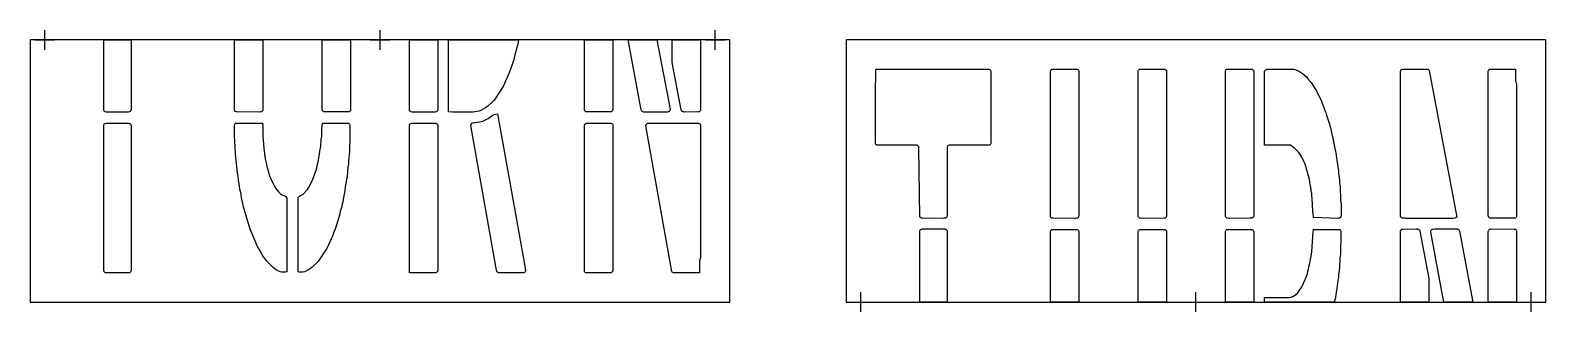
# Model space of a CAD drawing. Header units: inches. Extents: x 0 to 156, y -1 to 28.
import ezdxf

# ---------------------------------------------------------------- set-up
doc = ezdxf.new("R2010")
doc.units = ezdxf.units.IN
doc.header["$MEASUREMENT"] = 0
doc.layers.add('CUT', color=1, linetype='Continuous')
doc.layers.add('REG', color=5, linetype='Continuous')

msp = doc.modelspace()

# ---------------------------------------------------------------- linework, layer by layer
at = {"layer": 'CUT'}
for points in [[(7.59, 19.73), (7.58, 19.78), (7.57, 19.83), (7.57, 27), (10.37, 27), (10.37, 19.77), (10.33, 19.69), (10.28, 19.62), (10.19, 19.59), (10.09, 19.57), (7.83, 19.57), (7.79, 19.58), (7.74, 19.59), (7.69, 19.61), (7.65, 19.65), (7.62, 19.68)], [(23.93, 19.82), (23.92, 19.78), (23.91, 19.73), (23.89, 19.7), (23.87, 19.66), (23.83, 19.63), (23.8, 19.61), (23.76, 19.59), (23.72, 19.58), (23.62, 19.57), (21.27, 19.58), (21.18, 19.59), (21.1, 19.63), (21.06, 19.69), (21.02, 19.78), (21.02, 27), (23.93, 27)], [(30.1, 19.68), (30.08, 19.72), (30.06, 19.77), (30.05, 19.82), (30.05, 27), (32.96, 27), (32.96, 19.97), (32.95, 19.78), (32.95, 19.75), (32.93, 19.71), (32.91, 19.67), (32.88, 19.64), (32.85, 19.62), (32.81, 19.6), (32.77, 19.59), (32.73, 19.58), (30.3, 19.58), (30.26, 19.58), (30.21, 19.6), (30.17, 19.62), (30.13, 19.65)], [(41.95, 19.82), (41.94, 19.78), (41.93, 19.74), (41.91, 19.7), (41.88, 19.66), (41.85, 19.63), (41.82, 19.61), (41.78, 19.59), (41.74, 19.58), (41.64, 19.57), (39.31, 19.57), (39.21, 19.59), (39.13, 19.63), (39.08, 19.68), (39.04, 19.76), (39.04, 27), (41.95, 27)], [(50.18, 26.58), (49.88, 25.47), (49.82, 25.15), (49.77, 24.97), (49.31, 23.61), (48.68, 22.21), (47.87, 20.94), (47.71, 20.77), (47.1, 20.17), (46.86, 20), (46.39, 19.73), (46.16, 19.65), (45.79, 19.58), (45.6, 19.57), (43.46, 19.57), (43.04, 19.59), (43.04, 27), (50.25, 27)], [(57.07, 19.74), (57.06, 19.78), (57.06, 19.83), (57.06, 27), (59.96, 27), (59.96, 19.83), (59.93, 19.73), (59.87, 19.65), (59.8, 19.6), (59.69, 19.58), (57.31, 19.58), (57.26, 19.58), (57.22, 19.59), (57.18, 19.61), (57.15, 19.64), (57.12, 19.67), (57.09, 19.7)], [(65.86, 19.87), (65.86, 19.83), (65.86, 19.79), (65.85, 19.74), (65.83, 19.71), (65.81, 19.67), (65.78, 19.64), (65.74, 19.61), (65.7, 19.6), (65.65, 19.58), (65.55, 19.57), (63.14, 19.57), (63.06, 19.59), (63, 19.62), (62.94, 19.67), (62.91, 19.74), (62.89, 19.79), (61.53, 27), (64.51, 27)], [(69, 19.83), (68.99, 19.79), (68.98, 19.75), (68.96, 19.7), (68.94, 19.67), (68.9, 19.64), (68.87, 19.61), (68.83, 19.59), (68.78, 19.58), (68.74, 19.58), (67.33, 19.57), (67.27, 19.58), (67.2, 19.59), (67.13, 19.62), (67.08, 19.67), (67.04, 19.73), (67.02, 19.76), (67.01, 19.8), (66.09, 24.69), (66.09, 27), (69, 27)], [(98.63, 24), (98.69, 23.99), (98.75, 23.97), (98.81, 23.92), (98.85, 23.87), (98.88, 23.81), (98.89, 23.73), (98.89, 16.4), (98.88, 16.33), (98.85, 16.26), (98.8, 16.21), (98.74, 16.17), (98.71, 16.16), (98.67, 16.16), (94.65, 16.16), (94.58, 16.15), (94.51, 16.12), (94.46, 16.08), (94.41, 16.02), (94.38, 15.95), (94.37, 15.88), (94.37, 8.87), (94.36, 8.81), (94.34, 8.76), (94.3, 8.71), (94.26, 8.67), (94.22, 8.65), (94.18, 8.64), (94.07, 8.63), (93.97, 8.62), (91.86, 8.63), (91.75, 8.64), (91.68, 8.67), (91.63, 8.71), (91.57, 8.77), (91.48, 15.9), (91.47, 15.95), (91.46, 15.99), (91.44, 16.04), (91.41, 16.07), (91.37, 16.11), (91.32, 16.13), (91.27, 16.15), (91.22, 16.16), (87.21, 16.16), (87.17, 16.16), (87.12, 16.18), (87.08, 16.21), (87.05, 16.24), (87.03, 16.28), (87.01, 16.32), (87, 16.4), (87, 22.09), (87, 22.39), (87.01, 22.53), (87.05, 22.8), (87.05, 23.79), (87.06, 24)], [(105.02, 23.79), (105.03, 23.83), (105.05, 23.87), (105.08, 23.9), (105.1, 23.93), (105.14, 23.96), (105.17, 23.97), (105.21, 23.99), (105.25, 24), (105.3, 24), (107.67, 24), (107.77, 23.98), (107.84, 23.95), (107.89, 23.88), (107.93, 23.79), (107.93, 8.88), (107.92, 8.83), (107.91, 8.79), (107.89, 8.74), (107.86, 8.7), (107.82, 8.67), (107.78, 8.65), (107.74, 8.63), (107.62, 8.62), (107.48, 8.62), (105.26, 8.63), (105.2, 8.64), (105.16, 8.65), (105.11, 8.68), (105.07, 8.72), (105.05, 8.75), (105.03, 8.79), (105.02, 8.84), (105.02, 8.88), (105.02, 23.74)], [(114.08, 8.76), (114.06, 8.81), (114.05, 8.86), (114.05, 23.82), (114.09, 23.9), (114.14, 23.95), (114.2, 23.98), (114.29, 24), (116.65, 24), (116.75, 23.99), (116.79, 23.98), (116.83, 23.97), (116.87, 23.94), (116.9, 23.91), (116.93, 23.88), (116.95, 23.84), (116.96, 23.8), (116.96, 23.76), (116.96, 8.84), (116.95, 8.8), (116.93, 8.76), (116.91, 8.72), (116.88, 8.69), (116.85, 8.66), (116.81, 8.65), (116.77, 8.63), (116.73, 8.63), (114.35, 8.62), (114.23, 8.63), (114.19, 8.65), (114.14, 8.68), (114.11, 8.72)], [(123.04, 8.81), (123.04, 8.86), (123.04, 23.82), (123.08, 23.9), (123.12, 23.95), (123.19, 23.98), (123.28, 24), (125.63, 24), (125.73, 23.99), (125.78, 23.98), (125.82, 23.96), (125.85, 23.94), (125.88, 23.91), (125.91, 23.87), (125.93, 23.83), (125.94, 23.79), (125.95, 23.75), (125.94, 8.85), (125.93, 8.81), (125.92, 8.77), (125.89, 8.73), (125.86, 8.7), (125.83, 8.68), (125.8, 8.66), (125.76, 8.64), (125.71, 8.63), (125.54, 8.63), (125.52, 8.63), (123.49, 8.62), (123.33, 8.62), (123.22, 8.63), (123.17, 8.65), (123.13, 8.68), (123.09, 8.72), (123.06, 8.76)], [(127.12, 23.87), (127.15, 23.91), (127.19, 23.94), (127.24, 23.97), (127.28, 23.98), (127.33, 23.99), (127.38, 24), (130.06, 24), (130.44, 23.87), (130.67, 23.75), (130.97, 23.55), (131.4, 23.16), (131.53, 23.01), (131.85, 22.61), (132.27, 21.97), (132.39, 21.75), (132.85, 20.84), (132.91, 20.69), (133.01, 20.38), (133.17, 20.05), (133.26, 19.75), (133.35, 19.52), (133.42, 19.24), (133.74, 18.31), (133.81, 18.09), (134.01, 17.15), (134.08, 16.91), (134.12, 16.69), (134.2, 16.42), (134.24, 16.11), (134.3, 15.89), (134.32, 15.68), (134.4, 15.37), (134.47, 14.81), (134.51, 14.63), (134.53, 14.36), (134.61, 14), (134.62, 13.69), (134.66, 13.48), (134.68, 13.26), (134.72, 13.05), (134.73, 12.81), (134.77, 12.58), (134.78, 12.2), (134.83, 11.92), (134.87, 10.45), (134.93, 10.1), (134.94, 8.97), (134.94, 8.89), (134.94, 8.85), (134.92, 8.8), (134.9, 8.76), (134.86, 8.71), (134.82, 8.68), (134.77, 8.65), (134.72, 8.63), (134.67, 8.62), (132.1, 8.71), (132.08, 8.81), (132.07, 9.07), (132.02, 9.33), (131.97, 10.71), (131.93, 10.92), (131.91, 11.19), (131.87, 11.39), (131.86, 11.57), (131.81, 11.8), (131.77, 12.14), (131.72, 12.36), (131.69, 12.63), (131.23, 14.19), (130.9, 14.91), (130.68, 15.27), (130.54, 15.45), (130.09, 15.9), (129.93, 16), (129.74, 16.16), (127.04, 16.16), (127.04, 23.65), (127.04, 23.73), (127.07, 23.79), (127.09, 23.83)], [(141.33, 24), (142.62, 24), (143.77, 24), (143.87, 23.98), (143.93, 23.95), (143.98, 23.9), (144.02, 23.84), (146.86, 8.76), (146.65, 8.65), (146.46, 8.62), (141.62, 8.62), (141.54, 8.63), (141.3, 8.63), (141.23, 8.64), (141.16, 8.68), (141.11, 8.73), (141.09, 8.76), (141.07, 8.8), (141.06, 8.84), (141.06, 8.88), (141.06, 23.75), (141.06, 23.8), (141.08, 23.86), (141.1, 23.89), (141.13, 23.93), (141.16, 23.95), (141.19, 23.97), (141.26, 23.99)], [(150.11, 8.78), (150.1, 8.83), (150.09, 8.87), (150.09, 23.81), (150.13, 23.9), (150.17, 23.95), (150.24, 23.98), (150.34, 24), (152.89, 24), (152.9, 22.76), (152.92, 22.67), (152.99, 22.5), (153, 22.33), (152.99, 8.88), (152.99, 8.84), (152.98, 8.8), (152.96, 8.76), (152.93, 8.72), (152.91, 8.69), (152.88, 8.67), (152.84, 8.65), (152.8, 8.64), (152.75, 8.63), (150.34, 8.63), (150.3, 8.64), (150.25, 8.65), (150.21, 8.67), (150.17, 8.7), (150.14, 8.74)], [(50.97, 3.2), (50.95, 3.15), (50.93, 3.11), (50.9, 3.08), (50.86, 3.04), (50.81, 3.02), (50.77, 3), (50.72, 3), (48.2, 3), (48.09, 3.06), (48.03, 3.14), (47.97, 3.45), (47.92, 3.66), (45.36, 18.18), (45.38, 18.29), (45.4, 18.36), (45.43, 18.41), (45.49, 18.45), (45.58, 18.47), (45.81, 18.49), (46.01, 18.52), (46.23, 18.55), (46.59, 18.65), (47.12, 18.9), (47.66, 19.28), (47.74, 19.33), (48.1, 19.4), (50.97, 3.3), (50.97, 3.25)], [(7.57, 18.24), (7.6, 18.32), (7.65, 18.38), (7.71, 18.41), (7.8, 18.43), (10.12, 18.42), (10.17, 18.42), (10.21, 18.41), (10.25, 18.39), (10.28, 18.36), (10.31, 18.33), (10.34, 18.3), (10.36, 18.26), (10.37, 18.22), (10.37, 18.18), (10.37, 3.21), (10.34, 3.13), (10.28, 3.06), (10.21, 3.02), (10.1, 3), (7.84, 3), (7.76, 3.01), (7.72, 3.02), (7.68, 3.04), (7.64, 3.08), (7.6, 3.13), (7.58, 3.18), (7.57, 3.25)], [(24.47, 13.51), (24.52, 13.34), (24.63, 13), (24.75, 12.74), (24.85, 12.45), (25.28, 11.69), (25.6, 11.32), (25.76, 11.16), (25.92, 11.05), (26.2, 10.93), (26.29, 10.88), (26.37, 10.78), (26.42, 10.65), (26.42, 3.1), (26.26, 3.07), (26.18, 3.06), (25.88, 3.06), (25.72, 3.11), (25.4, 3.26), (25.2, 3.39), (24.99, 3.55), (24.34, 4.21), (23.94, 4.76), (23.57, 5.44), (23.38, 5.72), (22.62, 7.51), (21.92, 9.9), (21.88, 10.18), (21.78, 10.54), (21.66, 11.29), (21.58, 11.58), (21.5, 12.22), (21.43, 12.52), (21.39, 12.97), (21.32, 13.26), (21.24, 14.26), (21.18, 14.59), (21.17, 14.97), (21.12, 15.23), (21.07, 16.65), (21.02, 17.04), (21.02, 18.21), (21.04, 18.28), (21.07, 18.33), (21.17, 18.43), (23.9, 18.43), (23.93, 18.11), (23.93, 17.05), (23.98, 16.72), (24.03, 15.83), (24.09, 15.54), (24.18, 14.77), (24.28, 14.35), (24.31, 14.11), (24.42, 13.77)], [(32.56, 12.66), (32.53, 12.37), (32.46, 12.06), (32.43, 11.84), (32.33, 11.21), (32.26, 10.96), (32.16, 10.33), (32.09, 10.07), (32.06, 9.85), (31.9, 9.33), (31.85, 9.06), (31.68, 8.51), (31.63, 8.25), (31.42, 7.62), (31.36, 7.45), (31.24, 7.2), (31.1, 6.79), (30.97, 6.51), (30.88, 6.28), (30.52, 5.53), (30.36, 5.27), (29.73, 4.34), (29.62, 4.18), (29.03, 3.6), (28.8, 3.42), (28.61, 3.3), (28.21, 3.11), (28.06, 3.06), (27.74, 3.06), (27.67, 3.07), (27.56, 3.1), (27.56, 10.74), (27.6, 10.83), (27.82, 10.97), (28.09, 11.12), (28.53, 11.6), (28.65, 11.75), (29.06, 12.56), (29.39, 13.49), (29.45, 13.68), (29.56, 14.22), (29.62, 14.46), (29.75, 15.03), (29.83, 15.74), (29.9, 16.03), (29.95, 16.74), (30, 17.04), (30.01, 17.85), (30.08, 18.43), (32.78, 18.43), (32.84, 18.37), (32.87, 18.33), (32.91, 18.2), (32.91, 16.46), (32.86, 16.13), (32.86, 15.51), (32.81, 15.21), (32.8, 14.79), (32.76, 14.54), (32.75, 14.19), (32.69, 13.9), (32.61, 12.9)], [(39.27, 18.43), (41.64, 18.43), (41.74, 18.42), (41.78, 18.41), (41.82, 18.39), (41.85, 18.37), (41.88, 18.34), (41.91, 18.3), (41.93, 18.27), (41.94, 18.22), (41.95, 18.18), (41.95, 3.25), (41.94, 3.21), (41.93, 3.17), (41.92, 3.14), (41.89, 3.1), (41.86, 3.07), (41.83, 3.05), (41.8, 3.03), (41.76, 3.01), (41.71, 3.01), (39.04, 3), (39.04, 18.24), (39.07, 18.33), (39.12, 18.38), (39.18, 18.41)], [(57.36, 18.43), (59.73, 18.43), (59.82, 18.41), (59.88, 18.38), (59.93, 18.33), (59.96, 18.24), (59.96, 3.25), (59.96, 3.21), (59.95, 3.17), (59.93, 3.13), (59.9, 3.09), (59.87, 3.06), (59.83, 3.04), (59.79, 3.02), (59.75, 3.01), (59.68, 3), (57.23, 3), (57.17, 3.01), (57.12, 3.05), (57.08, 3.09), (57.06, 3.15), (57.06, 18.18), (57.06, 18.24), (57.09, 18.3), (57.11, 18.33), (57.13, 18.36), (57.19, 18.4), (57.26, 18.42)], [(63.47, 18.38), (63.52, 18.41), (63.56, 18.42), (63.61, 18.43), (68.75, 18.43), (68.83, 18.42), (68.89, 18.38), (68.95, 18.33), (68.97, 18.3), (68.98, 18.26), (69, 18.22), (69, 18.15), (69, 18.01), (69, 18.01), (69, 4.72), (68.99, 4.55), (68.92, 4.34), (68.9, 4.25), (68.89, 3.21), (68.89, 3.16), (68.88, 3), (66.3, 3), (66.21, 3.01), (66.14, 3.04), (66.08, 3.08), (66.03, 3.16), (63.38, 18.15), (63.38, 18.2), (63.39, 18.26), (63.41, 18.3), (63.44, 18.34)], [(91.57, 7.33), (91.61, 7.42), (91.65, 7.47), (91.73, 7.51), (91.84, 7.53), (93.92, 7.53), (94.06, 7.53), (94.16, 7.53), (94.2, 7.52), (94.24, 7.5), (94.28, 7.48), (94.31, 7.45), (94.34, 7.41), (94.36, 7.37), (94.37, 7.33), (94.37, 7.28), (94.37, 0), (91.57, 0)], [(107.89, 7.36), (107.93, 7.27), (107.93, 0), (105.02, 0), (105.02, 7.24), (105.03, 7.31), (105.04, 7.34), (105.06, 7.37), (105.11, 7.43), (105.15, 7.45), (105.18, 7.46), (105.23, 7.47), (105.3, 7.48), (107.67, 7.48), (107.77, 7.46), (107.83, 7.43)], [(114.05, 7.3), (114.09, 7.38), (114.14, 7.43), (114.21, 7.46), (114.3, 7.48), (116.65, 7.48), (116.76, 7.47), (116.8, 7.46), (116.84, 7.45), (116.87, 7.42), (116.9, 7.39), (116.93, 7.36), (116.95, 7.32), (116.96, 7.28), (116.96, 7.24), (116.96, 0), (114.05, 0)], [(125.83, 7.44), (125.87, 7.42), (125.89, 7.39), (125.92, 7.35), (125.93, 7.32), (125.94, 7.28), (125.95, 7.24), (125.95, 0), (123.04, 0), (123.04, 7.26), (123.04, 7.31), (123.06, 7.36), (123.09, 7.4), (123.13, 7.44), (123.19, 7.47), (123.25, 7.48), (125.72, 7.48), (125.76, 7.47), (125.8, 7.46)], [(130.63, 1.15), (130.9, 1.56), (131.29, 2.4), (131.47, 2.92), (131.52, 3.17), (131.59, 3.38), (131.63, 3.62), (131.7, 3.86), (131.75, 4.21), (131.8, 4.41), (131.86, 4.73), (131.88, 4.94), (131.92, 5.16), (132.06, 7.24), (132.09, 7.38), (132.11, 7.48), (134.68, 7.48), (134.78, 7.46), (134.85, 7.43), (134.89, 7.38), (134.92, 7.31), (134.92, 7.14), (134.88, 4.88), (134.82, 4.54), (134.78, 3.52), (134.73, 3.25), (134.72, 3.01), (134.68, 2.77), (134.66, 2.51), (134.6, 2.24), (134.51, 1.35), (134.43, 1.01), (134.35, 0.42), (134.27, 0.12), (134.25, 0), (127.04, 0), (127.04, 0.46), (129.58, 0.47), (129.78, 0.49), (129.96, 0.56), (130.26, 0.75), (130.47, 0.95)], [(141.06, 7.29), (141.07, 7.34), (141.08, 7.38), (141.1, 7.42), (141.13, 7.45), (141.16, 7.48), (141.2, 7.5), (141.24, 7.52), (141.28, 7.52), (142.71, 7.53), (142.8, 7.53), (142.84, 7.52), (142.88, 7.5), (142.92, 7.48), (142.96, 7.46), (143.01, 7.39), (143.03, 7.35), (143.04, 7.31), (143.96, 2.44), (143.96, 0), (141.06, 0)], [(144.37, 7.52), (144.58, 7.53), (146.88, 7.53), (146.92, 7.52), (146.96, 7.51), (147.03, 7.48), (147.06, 7.45), (147.09, 7.42), (147.12, 7.35), (147.14, 7.3), (148.51, 0), (145.53, 0), (144.18, 7.21), (144.17, 7.29), (144.18, 7.35), (144.22, 7.42), (144.27, 7.47), (144.32, 7.5)], [(152.85, 7.5), (152.88, 7.49), (152.91, 7.46), (152.95, 7.43), (152.97, 7.39), (152.99, 7.35), (153, 7.31), (153, 7.27), (153, 0), (150.09, 0), (150.09, 7.27), (150.11, 7.34), (150.14, 7.41), (150.17, 7.45), (150.2, 7.47), (150.27, 7.51), (150.31, 7.52), (150.36, 7.53), (152.76, 7.52), (152.8, 7.52)]]:
    msp.add_lwpolyline(points, close=True, dxfattribs=at)
at = {"layer": 'REG'}
for points in [[(0, 0), (72, 0), (72, 27), (0, 27)], [(84, 0), (156, 0), (156, 27), (84, 27)]]:
    msp.add_lwpolyline(points, close=True, dxfattribs=at)
for points in [[(0.5, 27), (2.5, 27)], [(1.5, 26), (1.5, 28)], [(35, 27), (37, 27)], [(36, 26), (36, 28)], [(69.5, 27), (71.5, 27)], [(70.5, 26), (70.5, 28)], [(84.5, 0), (86.5, 0)], [(85.5, -1), (85.5, 1)], [(119, 0), (121, 0)], [(120, -1), (120, 1)], [(153.5, 0), (155.5, 0)], [(154.5, -1), (154.5, 1)]]:
    msp.add_lwpolyline(points, dxfattribs=at)

doc.saveas('drawing.dxf')
